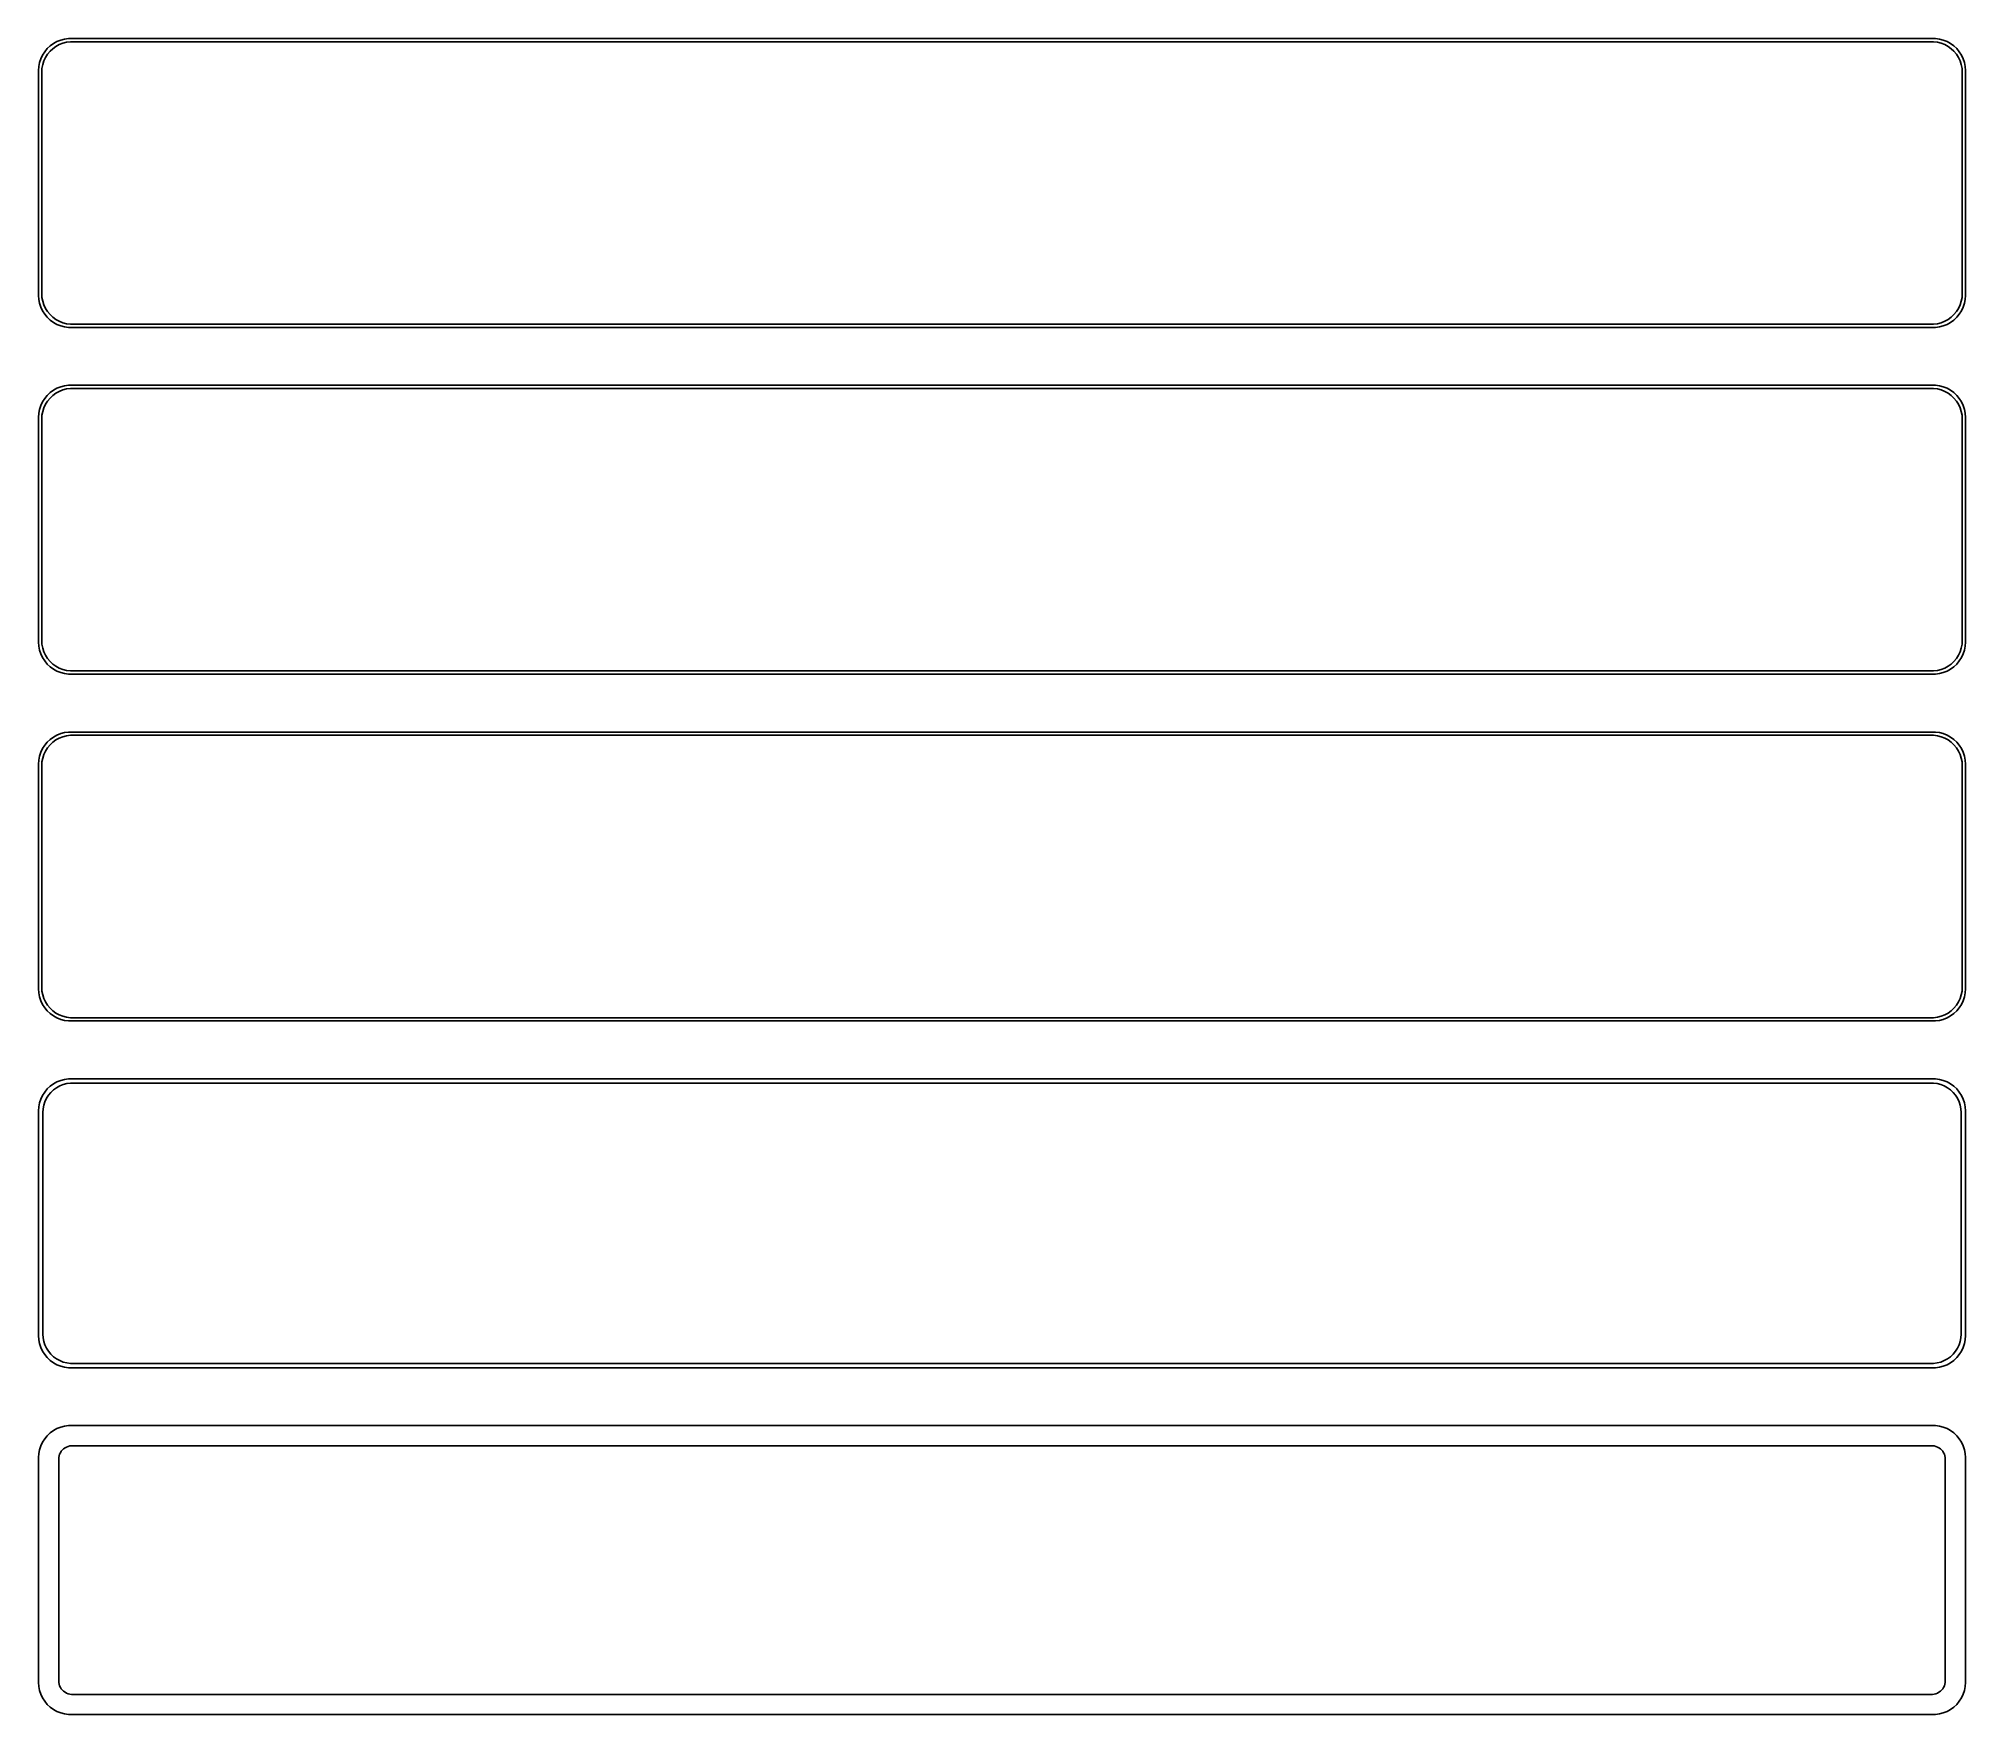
# Model space of a CAD drawing. Header units: metres. Extents: x -150 to 150, y 248 to 508.
import ezdxf

# ---------------------------------------------------------------- set-up
doc = ezdxf.new("R2010")
doc.units = ezdxf.units.M

msp = doc.modelspace()

# ---------------------------------------------------------------- linework, layer by layer
for p, q in [((-148.187, 507.353), (-148.645, 506.923)), ((-147.679, 507.722), (-148.187, 507.353)), ((-147.778, 506.91), (-147.295, 507.261)), ((-147.129, 508.024), (-147.679, 507.722)), ((-147.295, 507.261), (-146.772, 507.548)), ((-146.545, 508.255), (-147.129, 508.024)), ((-146.772, 507.548), (-146.218, 507.768)), ((-145.937, 508.411), (-146.545, 508.255)), ((-146.218, 507.768), (-145.64, 507.916)), ((-145.314, 508.49), (-145.937, 508.411)), ((-145.64, 507.916), (-145.048, 507.991)), ((145.314, 508.49), (-145.314, 508.49)), ((-145.048, 507.991), (145.048, 507.991)), ((145.048, 507.991), (145.64, 507.916)), ((145.937, 508.411), (145.314, 508.49)), ((145.64, 507.916), (146.218, 507.768)), ((146.545, 508.255), (145.937, 508.411)), ((146.218, 507.768), (146.772, 507.548)), ((147.129, 508.024), (146.545, 508.255)), ((146.772, 507.548), (147.295, 507.261)), ((147.679, 507.722), (147.129, 508.024)), ((147.295, 507.261), (147.778, 506.91)), ((148.187, 507.353), (147.679, 507.722)), ((148.645, 506.923), (148.187, 507.353)), ((-149.961, 504.127), (-150, 503.5)), ((-149.843, 504.743), (-149.961, 504.127)), ((-149.649, 505.341), (-149.843, 504.743)), ((-149.382, 505.909), (-149.649, 505.341)), ((-149.463, 503.845), (-149.351, 504.431)), ((-149.045, 506.439), (-149.382, 505.909)), ((-149.351, 504.431), (-149.166, 504.999)), ((-149.166, 504.999), (-148.912, 505.538)), ((-148.645, 506.923), (-149.045, 506.439)), ((-148.912, 505.538), (-148.593, 506.042)), ((-148.593, 506.042), (-148.213, 506.502)), ((-148.213, 506.502), (-147.778, 506.91)), ((147.778, 506.91), (148.213, 506.502)), ((148.213, 506.502), (148.593, 506.042)), ((148.593, 506.042), (148.912, 505.538)), ((149.045, 506.439), (148.645, 506.923)), ((148.912, 505.538), (149.166, 504.999)), ((149.382, 505.909), (149.045, 506.439)), ((149.166, 504.999), (149.351, 504.431)), ((149.351, 504.431), (149.463, 503.845)), ((149.649, 505.341), (149.382, 505.909)), ((149.843, 504.743), (149.649, 505.341)), ((149.961, 504.127), (149.843, 504.743)), ((150, 503.5), (149.961, 504.127)), ((-150, 503.5), (-150, 468.5)), ((-149.5, 503.25), (-149.463, 503.845)), ((-149.5, 468.75), (-149.5, 503.25)), ((149.463, 503.845), (149.5, 503.25)), ((149.5, 503.25), (149.5, 468.75)), ((150, 468.5), (150, 503.5)), ((-150, 468.5), (-149.961, 467.873)), ((-149.463, 468.155), (-149.5, 468.75)), ((-149.351, 467.569), (-149.463, 468.155)), ((149.463, 468.155), (149.351, 467.569)), ((149.5, 468.75), (149.463, 468.155)), ((149.961, 467.873), (150, 468.5)), ((-149.961, 467.873), (-149.843, 467.257)), ((-149.843, 467.257), (-149.649, 466.659)), ((-149.649, 466.659), (-149.382, 466.091)), ((-149.382, 466.091), (-149.045, 465.561)), ((-149.166, 467.001), (-149.351, 467.569)), ((-148.912, 466.462), (-149.166, 467.001)), ((-149.045, 465.561), (-148.645, 465.077)), ((-148.593, 465.958), (-148.912, 466.462)), ((-148.645, 465.077), (-148.187, 464.647)), ((-148.213, 465.498), (-148.593, 465.958)), ((-147.778, 465.09), (-148.213, 465.498)), ((-147.295, 464.739), (-147.778, 465.09)), ((147.778, 465.09), (147.295, 464.739)), ((148.213, 465.498), (147.778, 465.09)), ((148.187, 464.647), (148.645, 465.077)), ((148.593, 465.958), (148.213, 465.498)), ((148.912, 466.462), (148.593, 465.958)), ((148.645, 465.077), (149.045, 465.561)), ((149.166, 467.001), (148.912, 466.462)), ((149.045, 465.561), (149.382, 466.091)), ((149.351, 467.569), (149.166, 467.001)), ((149.382, 466.091), (149.649, 466.659)), ((149.649, 466.659), (149.843, 467.257)), ((149.843, 467.257), (149.961, 467.873)), ((-148.187, 464.647), (-147.679, 464.278)), ((-147.679, 464.278), (-147.129, 463.976)), ((-146.772, 464.452), (-147.295, 464.739)), ((-147.129, 463.976), (-146.545, 463.745)), ((-146.218, 464.232), (-146.772, 464.452)), ((-146.545, 463.745), (-145.937, 463.589)), ((-145.64, 464.084), (-146.218, 464.232)), ((-145.937, 463.589), (-145.314, 463.51)), ((-145.048, 464.009), (-145.64, 464.084)), ((-145.314, 463.51), (145.314, 463.51)), ((145.048, 464.009), (-145.048, 464.009)), ((145.64, 464.084), (145.048, 464.009)), ((145.314, 463.51), (145.937, 463.589)), ((146.218, 464.232), (145.64, 464.084)), ((145.937, 463.589), (146.545, 463.745)), ((146.772, 464.452), (146.218, 464.232)), ((146.545, 463.745), (147.129, 463.976)), ((147.295, 464.739), (146.772, 464.452)), ((147.129, 463.976), (147.679, 464.278)), ((147.679, 464.278), (148.187, 464.647)), ((-148.187, 453.353), (-148.645, 452.923)), ((-147.679, 453.722), (-148.187, 453.353)), ((-147.778, 452.91), (-147.295, 453.261)), ((-147.129, 454.024), (-147.679, 453.722)), ((-147.295, 453.261), (-146.772, 453.548)), ((-146.545, 454.255), (-147.129, 454.024)), ((-146.772, 453.548), (-146.218, 453.768)), ((-145.937, 454.411), (-146.545, 454.255)), ((-146.218, 453.768), (-145.64, 453.916)), ((-145.314, 454.49), (-145.937, 454.411)), ((-145.64, 453.916), (-145.048, 453.991)), ((145.314, 454.49), (-145.314, 454.49)), ((-145.048, 453.991), (145.048, 453.991)), ((145.048, 453.991), (145.64, 453.916)), ((145.937, 454.411), (145.314, 454.49)), ((145.64, 453.916), (146.218, 453.768)), ((146.545, 454.255), (145.937, 454.411)), ((146.218, 453.768), (146.772, 453.548)), ((147.129, 454.024), (146.545, 454.255)), ((146.772, 453.548), (147.295, 453.261)), ((147.679, 453.722), (147.129, 454.024)), ((147.295, 453.261), (147.778, 452.91)), ((148.187, 453.353), (147.679, 453.722)), ((148.645, 452.923), (148.187, 453.353)), ((-149.961, 450.127), (-150, 449.5)), ((-149.843, 450.743), (-149.961, 450.127)), ((-149.649, 451.341), (-149.843, 450.743)), ((-149.382, 451.909), (-149.649, 451.341)), ((-149.463, 449.845), (-149.351, 450.431)), ((-149.045, 452.439), (-149.382, 451.909)), ((-149.351, 450.431), (-149.166, 450.999)), ((-149.166, 450.999), (-148.912, 451.538)), ((-148.645, 452.923), (-149.045, 452.439)), ((-148.912, 451.538), (-148.593, 452.042)), ((-148.593, 452.042), (-148.213, 452.502)), ((-148.213, 452.502), (-147.778, 452.91)), ((147.778, 452.91), (148.213, 452.502)), ((148.213, 452.502), (148.593, 452.042)), ((148.593, 452.042), (148.912, 451.538)), ((149.045, 452.439), (148.645, 452.923)), ((148.912, 451.538), (149.166, 450.999)), ((149.382, 451.909), (149.045, 452.439)), ((149.166, 450.999), (149.351, 450.431)), ((149.351, 450.431), (149.463, 449.845)), ((149.649, 451.341), (149.382, 451.909)), ((149.843, 450.743), (149.649, 451.341)), ((149.961, 450.127), (149.843, 450.743)), ((150, 449.5), (149.961, 450.127)), ((-150, 449.5), (-150, 414.5)), ((-149.5, 449.25), (-149.463, 449.845)), ((-149.5, 414.75), (-149.5, 449.25)), ((149.463, 449.845), (149.5, 449.25)), ((149.5, 449.25), (149.5, 414.75)), ((150, 414.5), (150, 449.5)), ((-150, 414.5), (-149.961, 413.873)), ((-149.463, 414.155), (-149.5, 414.75)), ((-149.351, 413.569), (-149.463, 414.155)), ((149.463, 414.155), (149.351, 413.569)), ((149.5, 414.75), (149.463, 414.155)), ((149.961, 413.873), (150, 414.5)), ((-149.961, 413.873), (-149.843, 413.257)), ((-149.843, 413.257), (-149.649, 412.659)), ((-149.649, 412.659), (-149.382, 412.091)), ((-149.382, 412.091), (-149.045, 411.561)), ((-149.166, 413.001), (-149.351, 413.569)), ((-148.912, 412.462), (-149.166, 413.001)), ((-149.045, 411.561), (-148.645, 411.077)), ((-148.593, 411.958), (-148.912, 412.462)), ((-148.645, 411.077), (-148.187, 410.647)), ((-148.213, 411.498), (-148.593, 411.958)), ((-147.778, 411.09), (-148.213, 411.498)), ((-147.295, 410.739), (-147.778, 411.09)), ((147.778, 411.09), (147.295, 410.739)), ((148.213, 411.498), (147.778, 411.09)), ((148.187, 410.647), (148.645, 411.077)), ((148.593, 411.958), (148.213, 411.498)), ((148.912, 412.462), (148.593, 411.958)), ((148.645, 411.077), (149.045, 411.561)), ((149.166, 413.001), (148.912, 412.462)), ((149.045, 411.561), (149.382, 412.091)), ((149.351, 413.569), (149.166, 413.001)), ((149.382, 412.091), (149.649, 412.659)), ((149.649, 412.659), (149.843, 413.257)), ((149.843, 413.257), (149.961, 413.873)), ((-148.187, 410.647), (-147.679, 410.278)), ((-147.679, 410.278), (-147.129, 409.976)), ((-146.772, 410.452), (-147.295, 410.739)), ((-147.129, 409.976), (-146.545, 409.745)), ((-146.218, 410.232), (-146.772, 410.452)), ((-146.545, 409.745), (-145.937, 409.589)), ((-145.64, 410.084), (-146.218, 410.232)), ((-145.937, 409.589), (-145.314, 409.51)), ((-145.048, 410.009), (-145.64, 410.084)), ((-145.314, 409.51), (145.314, 409.51)), ((145.048, 410.009), (-145.048, 410.009)), ((145.64, 410.084), (145.048, 410.009)), ((145.314, 409.51), (145.937, 409.589)), ((146.218, 410.232), (145.64, 410.084)), ((145.937, 409.589), (146.545, 409.745)), ((146.772, 410.452), (146.218, 410.232)), ((146.545, 409.745), (147.129, 409.976)), ((147.295, 410.739), (146.772, 410.452)), ((147.129, 409.976), (147.679, 410.278)), ((147.679, 410.278), (148.187, 410.647)), ((-148.187, 399.353), (-148.645, 398.923)), ((-147.679, 399.722), (-148.187, 399.353)), ((-147.778, 398.91), (-147.295, 399.261)), ((-147.129, 400.024), (-147.679, 399.722)), ((-147.295, 399.261), (-146.772, 399.548)), ((-146.545, 400.255), (-147.129, 400.024)), ((-146.772, 399.548), (-146.218, 399.768)), ((-145.937, 400.411), (-146.545, 400.255)), ((-146.218, 399.768), (-145.64, 399.916)), ((-145.314, 400.49), (-145.937, 400.411)), ((-145.64, 399.916), (-145.048, 399.991)), ((145.314, 400.49), (-145.314, 400.49)), ((-145.048, 399.991), (145.048, 399.991)), ((145.048, 399.991), (145.64, 399.916)), ((145.937, 400.411), (145.314, 400.49)), ((145.64, 399.916), (146.218, 399.768)), ((146.545, 400.255), (145.937, 400.411)), ((146.218, 399.768), (146.772, 399.548)), ((147.129, 400.024), (146.545, 400.255)), ((146.772, 399.548), (147.295, 399.261)), ((147.679, 399.722), (147.129, 400.024)), ((147.295, 399.261), (147.778, 398.91)), ((148.187, 399.353), (147.679, 399.722)), ((148.645, 398.923), (148.187, 399.353)), ((-149.961, 396.127), (-150, 395.5)), ((-149.843, 396.743), (-149.961, 396.127)), ((-149.649, 397.341), (-149.843, 396.743)), ((-149.382, 397.909), (-149.649, 397.341)), ((-149.463, 395.845), (-149.351, 396.431)), ((-149.045, 398.439), (-149.382, 397.909)), ((-149.351, 396.431), (-149.166, 396.999)), ((-149.166, 396.999), (-148.912, 397.538)), ((-148.645, 398.923), (-149.045, 398.439)), ((-148.912, 397.538), (-148.593, 398.042)), ((-148.593, 398.042), (-148.213, 398.502)), ((-148.213, 398.502), (-147.778, 398.91)), ((147.778, 398.91), (148.213, 398.502)), ((148.213, 398.502), (148.593, 398.042)), ((148.593, 398.042), (148.912, 397.538)), ((149.045, 398.439), (148.645, 398.923)), ((148.912, 397.538), (149.166, 396.999)), ((149.382, 397.909), (149.045, 398.439)), ((149.166, 396.999), (149.351, 396.431)), ((149.351, 396.431), (149.463, 395.845)), ((149.649, 397.341), (149.382, 397.909)), ((149.843, 396.743), (149.649, 397.341)), ((149.961, 396.127), (149.843, 396.743)), ((150, 395.5), (149.961, 396.127)), ((-150, 395.5), (-150, 360.5)), ((-149.5, 395.25), (-149.463, 395.845)), ((-149.5, 360.75), (-149.5, 395.25)), ((149.463, 395.845), (149.5, 395.25)), ((149.5, 395.25), (149.5, 360.75)), ((150, 360.5), (150, 395.5)), ((-150, 360.5), (-149.961, 359.873)), ((-149.463, 360.155), (-149.5, 360.75)), ((-149.351, 359.569), (-149.463, 360.155)), ((149.463, 360.155), (149.351, 359.569)), ((149.5, 360.75), (149.463, 360.155)), ((149.961, 359.873), (150, 360.5)), ((-149.961, 359.873), (-149.843, 359.257)), ((-149.843, 359.257), (-149.649, 358.659)), ((-149.649, 358.659), (-149.382, 358.091)), ((-149.382, 358.091), (-149.045, 357.561)), ((-149.166, 359.001), (-149.351, 359.569)), ((-148.912, 358.462), (-149.166, 359.001)), ((-149.045, 357.561), (-148.645, 357.077)), ((-148.593, 357.958), (-148.912, 358.462)), ((-148.645, 357.077), (-148.187, 356.647)), ((-148.213, 357.498), (-148.593, 357.958)), ((-147.778, 357.09), (-148.213, 357.498)), ((-147.295, 356.739), (-147.778, 357.09)), ((147.778, 357.09), (147.295, 356.739)), ((148.213, 357.498), (147.778, 357.09)), ((148.187, 356.647), (148.645, 357.077)), ((148.593, 357.958), (148.213, 357.498)), ((148.912, 358.462), (148.593, 357.958)), ((148.645, 357.077), (149.045, 357.561)), ((149.166, 359.001), (148.912, 358.462)), ((149.045, 357.561), (149.382, 358.091)), ((149.351, 359.569), (149.166, 359.001)), ((149.382, 358.091), (149.649, 358.659)), ((149.649, 358.659), (149.843, 359.257)), ((149.843, 359.257), (149.961, 359.873)), ((-148.187, 356.647), (-147.679, 356.278)), ((-147.679, 356.278), (-147.129, 355.976)), ((-146.772, 356.452), (-147.295, 356.739)), ((-147.129, 355.976), (-146.545, 355.745)), ((-146.218, 356.232), (-146.772, 356.452)), ((-146.545, 355.745), (-145.937, 355.589)), ((-145.64, 356.084), (-146.218, 356.232)), ((-145.937, 355.589), (-145.314, 355.51)), ((-145.048, 356.009), (-145.64, 356.084)), ((-145.314, 355.51), (145.314, 355.51)), ((145.048, 356.009), (-145.048, 356.009)), ((145.64, 356.084), (145.048, 356.009)), ((145.314, 355.51), (145.937, 355.589)), ((146.218, 356.232), (145.64, 356.084)), ((145.937, 355.589), (146.545, 355.745)), ((146.772, 356.452), (146.218, 356.232)), ((146.545, 355.745), (147.129, 355.976)), ((147.295, 356.739), (146.772, 356.452)), ((147.129, 355.976), (147.679, 356.278)), ((147.679, 356.278), (148.187, 356.647)), ((-148.187, 345.353), (-148.645, 344.923)), ((-147.679, 345.722), (-148.187, 345.353)), ((-147.129, 346.024), (-147.679, 345.722)), ((-147.668, 344.778), (-147.203, 345.116)), ((-147.203, 345.116), (-146.699, 345.393)), ((-146.545, 346.255), (-147.129, 346.024)), ((-146.699, 345.393), (-146.165, 345.604)), ((-145.937, 346.411), (-146.545, 346.255)), ((-146.165, 345.604), (-145.608, 345.747)), ((-145.314, 346.49), (-145.937, 346.411)), ((-145.608, 345.747), (-145.037, 345.819)), ((145.314, 346.49), (-145.314, 346.49)), ((-145.037, 345.819), (145.037, 345.819)), ((145.037, 345.819), (145.608, 345.747)), ((145.937, 346.411), (145.314, 346.49)), ((145.608, 345.747), (146.165, 345.604)), ((146.545, 346.255), (145.937, 346.411)), ((146.165, 345.604), (146.699, 345.393)), ((147.129, 346.024), (146.545, 346.255)), ((146.699, 345.393), (147.203, 345.116)), ((147.679, 345.722), (147.129, 346.024)), ((147.203, 345.116), (147.668, 344.778)), ((148.187, 345.353), (147.679, 345.722)), ((148.645, 344.923), (148.187, 345.353)), ((-149.961, 342.127), (-150, 341.5)), ((-149.843, 342.743), (-149.961, 342.127)), ((-149.649, 343.341), (-149.843, 342.743)), ((-149.382, 343.909), (-149.649, 343.341)), ((-149.045, 344.439), (-149.382, 343.909)), ((-149.292, 341.824), (-149.185, 342.389)), ((-149.185, 342.389), (-149.007, 342.935)), ((-148.645, 344.923), (-149.045, 344.439)), ((-149.007, 342.935), (-148.762, 343.456)), ((-148.762, 343.456), (-148.454, 343.941)), ((-148.454, 343.941), (-148.088, 344.384)), ((-148.088, 344.384), (-147.668, 344.778)), ((147.668, 344.778), (148.088, 344.384)), ((148.088, 344.384), (148.454, 343.941)), ((148.454, 343.941), (148.762, 343.456)), ((149.045, 344.439), (148.645, 344.923)), ((148.762, 343.456), (149.007, 342.935)), ((149.007, 342.935), (149.185, 342.389)), ((149.382, 343.909), (149.045, 344.439)), ((149.185, 342.389), (149.292, 341.824)), ((149.649, 343.341), (149.382, 343.909)), ((149.843, 342.743), (149.649, 343.341)), ((149.961, 342.127), (149.843, 342.743)), ((150, 341.5), (149.961, 342.127)), ((-150, 341.5), (-150, 306.5)), ((-149.328, 341.25), (-149.292, 341.824)), ((-149.328, 306.75), (-149.328, 341.25)), ((149.292, 341.824), (149.328, 341.25)), ((149.328, 341.25), (149.328, 306.75)), ((150, 306.5), (150, 341.5)), ((-150, 306.5), (-149.961, 305.873)), ((-149.292, 306.176), (-149.328, 306.75)), ((-149.185, 305.611), (-149.292, 306.176)), ((149.292, 306.176), (149.185, 305.611)), ((149.328, 306.75), (149.292, 306.176)), ((149.961, 305.873), (150, 306.5)), ((-149.961, 305.873), (-149.843, 305.257)), ((-149.843, 305.257), (-149.649, 304.659)), ((-149.649, 304.659), (-149.382, 304.091)), ((-149.382, 304.091), (-149.045, 303.561)), ((-149.007, 305.065), (-149.185, 305.611)), ((-149.045, 303.561), (-148.645, 303.077)), ((-148.762, 304.544), (-149.007, 305.065)), ((-148.454, 304.059), (-148.762, 304.544)), ((-148.645, 303.077), (-148.187, 302.647)), ((-148.088, 303.616), (-148.454, 304.059)), ((-147.668, 303.222), (-148.088, 303.616)), ((-147.203, 302.884), (-147.668, 303.222)), ((147.668, 303.222), (147.203, 302.884)), ((148.088, 303.616), (147.668, 303.222)), ((148.454, 304.059), (148.088, 303.616)), ((148.187, 302.647), (148.645, 303.077)), ((148.762, 304.544), (148.454, 304.059)), ((148.645, 303.077), (149.045, 303.561)), ((149.007, 305.065), (148.762, 304.544)), ((149.185, 305.611), (149.007, 305.065)), ((149.045, 303.561), (149.382, 304.091)), ((149.382, 304.091), (149.649, 304.659)), ((149.649, 304.659), (149.843, 305.257)), ((149.843, 305.257), (149.961, 305.873)), ((-148.187, 302.647), (-147.679, 302.278)), ((-147.679, 302.278), (-147.129, 301.976)), ((-146.699, 302.607), (-147.203, 302.884)), ((-147.129, 301.976), (-146.545, 301.745)), ((-146.165, 302.396), (-146.699, 302.607)), ((-146.545, 301.745), (-145.937, 301.589)), ((-145.608, 302.253), (-146.165, 302.396)), ((-145.937, 301.589), (-145.314, 301.51)), ((-145.037, 302.181), (-145.608, 302.253)), ((-145.314, 301.51), (145.314, 301.51)), ((145.037, 302.181), (-145.037, 302.181)), ((145.608, 302.253), (145.037, 302.181)), ((145.314, 301.51), (145.937, 301.589)), ((146.165, 302.396), (145.608, 302.253)), ((145.937, 301.589), (146.545, 301.745)), ((146.699, 302.607), (146.165, 302.396)), ((146.545, 301.745), (147.129, 301.976)), ((147.203, 302.884), (146.699, 302.607)), ((147.129, 301.976), (147.679, 302.278)), ((147.679, 302.278), (148.187, 302.647)), ((-148.187, 291.353), (-148.645, 290.923)), ((-147.679, 291.722), (-148.187, 291.353)), ((-147.129, 292.024), (-147.679, 291.722)), ((-146.545, 292.255), (-147.129, 292.024)), ((-145.937, 292.411), (-146.545, 292.255)), ((-145.314, 292.49), (-145.937, 292.411)), ((145.314, 292.49), (-145.314, 292.49)), ((145.937, 292.411), (145.314, 292.49)), ((146.545, 292.255), (145.937, 292.411)), ((147.129, 292.024), (146.545, 292.255)), ((147.679, 291.722), (147.129, 292.024)), ((148.187, 291.353), (147.679, 291.722)), ((148.645, 290.923), (148.187, 291.353)), ((-149.961, 288.127), (-150, 287.5)), ((-149.843, 288.743), (-149.961, 288.127)), ((-149.649, 289.341), (-149.843, 288.743)), ((-149.382, 289.909), (-149.649, 289.341)), ((-149.045, 290.439), (-149.382, 289.909)), ((-148.645, 290.923), (-149.045, 290.439)), ((-146.793, 287.775), (-146.711, 288.027)), ((-146.711, 288.027), (-146.599, 288.266)), ((-146.599, 288.266), (-146.457, 288.49)), ((-146.457, 288.49), (-146.288, 288.694)), ((-146.288, 288.694), (-146.095, 288.875)), ((-146.095, 288.875), (-145.88, 289.031)), ((-145.88, 289.031), (-145.648, 289.159)), ((-145.648, 289.159), (-145.402, 289.256)), ((-145.402, 289.256), (-145.145, 289.322)), ((-145.145, 289.322), (-144.882, 289.355)), ((-144.882, 289.355), (144.882, 289.355)), ((144.882, 289.355), (145.145, 289.322)), ((145.145, 289.322), (145.402, 289.256)), ((145.402, 289.256), (145.648, 289.159)), ((145.648, 289.159), (145.88, 289.031)), ((145.88, 289.031), (146.095, 288.875)), ((146.095, 288.875), (146.288, 288.694)), ((146.288, 288.694), (146.457, 288.49)), ((146.457, 288.49), (146.599, 288.266)), ((146.599, 288.266), (146.711, 288.027)), ((146.711, 288.027), (146.793, 287.775)), ((149.045, 290.439), (148.645, 290.923)), ((149.382, 289.909), (149.045, 290.439)), ((149.649, 289.341), (149.382, 289.909)), ((149.843, 288.743), (149.649, 289.341)), ((149.961, 288.127), (149.843, 288.743)), ((150, 287.5), (149.961, 288.127)), ((-150, 287.5), (-150, 252.5)), ((-146.86, 287.25), (-146.843, 287.514)), ((-146.86, 252.75), (-146.86, 287.25)), ((-146.843, 287.514), (-146.793, 287.775)), ((146.793, 287.775), (146.843, 287.514)), ((146.843, 287.514), (146.86, 287.25)), ((146.86, 287.25), (146.86, 252.75)), ((150, 252.5), (150, 287.5)), ((-150, 252.5), (-149.961, 251.873)), ((-146.843, 252.486), (-146.86, 252.75)), ((-146.793, 252.225), (-146.843, 252.486)), ((-146.711, 251.973), (-146.793, 252.225)), ((146.793, 252.225), (146.711, 251.973)), ((146.843, 252.486), (146.793, 252.225)), ((146.86, 252.75), (146.843, 252.486)), ((149.961, 251.873), (150, 252.5)), ((-149.961, 251.873), (-149.843, 251.257)), ((-149.843, 251.257), (-149.649, 250.659)), ((-149.649, 250.659), (-149.382, 250.091)), ((-149.382, 250.091), (-149.045, 249.561)), ((-149.045, 249.561), (-148.645, 249.077)), ((-148.645, 249.077), (-148.187, 248.647)), ((-146.599, 251.734), (-146.711, 251.973)), ((-146.457, 251.51), (-146.599, 251.734)), ((-146.288, 251.306), (-146.457, 251.51)), ((-146.095, 251.125), (-146.288, 251.306)), ((-145.88, 250.969), (-146.095, 251.125)), ((-145.648, 250.841), (-145.88, 250.969)), ((-145.402, 250.744), (-145.648, 250.841)), ((-145.145, 250.678), (-145.402, 250.744)), ((-144.882, 250.645), (-145.145, 250.678)), ((144.882, 250.645), (-144.882, 250.645)), ((145.145, 250.678), (144.882, 250.645)), ((145.402, 250.744), (145.145, 250.678)), ((145.648, 250.841), (145.402, 250.744)), ((145.88, 250.969), (145.648, 250.841)), ((146.095, 251.125), (145.88, 250.969)), ((146.288, 251.306), (146.095, 251.125)), ((146.457, 251.51), (146.288, 251.306)), ((146.599, 251.734), (146.457, 251.51)), ((146.711, 251.973), (146.599, 251.734)), ((148.187, 248.647), (148.645, 249.077)), ((148.645, 249.077), (149.045, 249.561)), ((149.045, 249.561), (149.382, 250.091)), ((149.382, 250.091), (149.649, 250.659)), ((149.649, 250.659), (149.843, 251.257)), ((149.843, 251.257), (149.961, 251.873)), ((-148.187, 248.647), (-147.679, 248.278)), ((-147.679, 248.278), (-147.129, 247.976)), ((-147.129, 247.976), (-146.545, 247.745)), ((-146.545, 247.745), (-145.937, 247.589)), ((-145.937, 247.589), (-145.314, 247.51)), ((-145.314, 247.51), (145.314, 247.51)), ((145.314, 247.51), (145.937, 247.589)), ((145.937, 247.589), (146.545, 247.745)), ((146.545, 247.745), (147.129, 247.976)), ((147.129, 247.976), (147.679, 248.278)), ((147.679, 248.278), (148.187, 248.647))]:
    msp.add_line(p, q)

doc.saveas('drawing.dxf')
